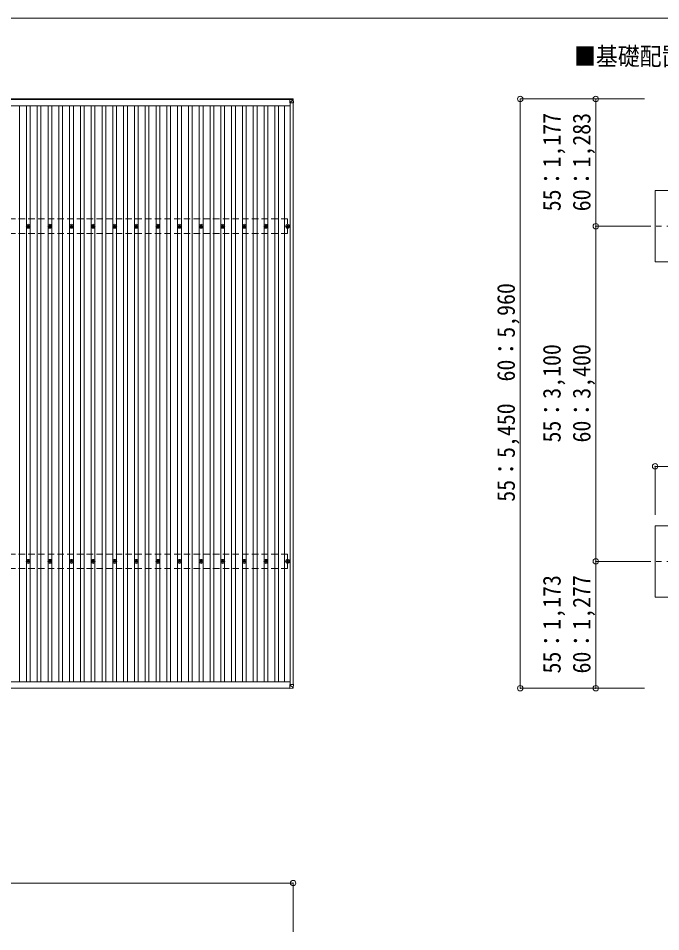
# Model space of a CAD drawing. Units: millimetres at full size, sheet at 1:50; details may follow other scales. Extents: x -14053 to 14053, y -9700 to 9700.
# Drawn here: x -6048 to -99, y 1251 to 9700 of the extents above; entities that cross this region are included whole.
import ezdxf
from ezdxf.enums import TextEntityAlignment as Align

# ---------------------------------------------------------------- set-up
doc = ezdxf.new("R2010")
doc.units = ezdxf.units.MM
doc.header["$LTSCALE"] = 50
doc.header["$PDMODE"] = 32
doc.header["$PDSIZE"] = 50
doc.linetypes.add('CHAIN1', pattern=[8, 5, -1, 1, -1])
doc.linetypes.add('DASHED1', pattern=[1.8, 1.2, -0.6])
for name, color, linetype, lineweight in [('0-8_TABLE1', 6, 'Continuous', 9), ('1-1', 2, 'Continuous', 9), ('1-2', 134, 'Continuous', 9), ('1-3', 5, 'Continuous', 5), ('1-4', 2, 'DASHED1', 9), ('1-5', 6, 'Continuous', 9), ('1-8', 6, 'Continuous', 9), ('1-A', 4, 'Continuous', 9), ('F-0', 7, 'Continuous', 9)]:
    doc.layers.add(name, color=color, linetype=linetype, lineweight=lineweight)
doc.layers.add('1-7', color=7, linetype='Continuous')
doc.styles.add('ＭＳ ゴシック', font='')
doc.styles.get('ＭＳ ゴシック').set_extended_font_data('MS Gothic')

msp = doc.modelspace()

# ---------------------------------------------------------------- linework, layer by layer
at = {"layer": '0-8_TABLE1'}
msp.add_lwpolyline([(-12006.97, 1701.04), (-3502.97, 1701.04), (-3502.97, 1251.04)], dxfattribs=at)
msp.add_point((-3502.97, 1701.04), dxfattribs=at)
at = {"layer": '1-1'}
for p, q in [((-11977.96, 8890.11), (-3531.96, 8890.11)), ((-6535.22, 8953.53), (-3534.27, 8953.53)), ((-3534.27, 8948.94), (-6535.22, 8948.94)), ((-3581.46, 3561.01), (-3581.46, 8890.11)), ((-3531.96, 3536.28), (-3531.96, 8917.3)), ((-3502.96, 3541.16), (-3502.96, 8917.36)), ((-11977.96, 3561.01), (-3531.96, 3561.01)), ((-6535.22, 3503.86), (-3534.26, 3503.86))]:
    msp.add_line(p, q, dxfattribs=at)
at = {"layer": '1-2'}
for p, q in [((-6037.46, 3561.01), (-6037.46, 8890.11)), ((-5972.46, 3561.01), (-5972.46, 8890.11)), ((-5937.46, 3561.01), (-5937.46, 8890.11)), ((-5872.46, 3561.01), (-5872.46, 8890.11)), ((-5837.46, 3561.01), (-5837.46, 8890.11)), ((-5772.46, 3561.01), (-5772.46, 8890.11)), ((-5737.46, 3561.01), (-5737.46, 8890.11)), ((-5672.46, 3561.01), (-5672.46, 8890.11)), ((-5637.46, 3561.01), (-5637.46, 8890.11)), ((-5572.46, 3561.01), (-5572.46, 8890.11)), ((-5537.46, 3561.01), (-5537.46, 8890.11)), ((-5472.46, 3561.01), (-5472.46, 8890.11)), ((-5437.46, 3561.01), (-5437.46, 8890.11)), ((-5372.46, 3561.01), (-5372.46, 8890.11)), ((-5337.46, 3561.01), (-5337.46, 8890.11)), ((-5272.46, 3561.01), (-5272.46, 8890.11)), ((-5237.46, 3561.01), (-5237.46, 8890.11)), ((-5172.46, 3561.01), (-5172.46, 8890.11)), ((-5137.46, 3561.01), (-5137.46, 8890.11)), ((-5072.46, 3561.01), (-5072.46, 8890.11)), ((-5037.46, 3561.01), (-5037.46, 8890.11)), ((-4972.46, 3561.01), (-4972.46, 8890.11)), ((-4937.46, 3561.01), (-4937.46, 8890.11)), ((-4872.46, 3561.01), (-4872.46, 8890.11)), ((-4837.46, 3561.01), (-4837.46, 8890.11)), ((-4772.46, 3561.01), (-4772.46, 8890.11)), ((-4737.46, 3561.01), (-4737.46, 8890.11)), ((-4672.46, 3561.01), (-4672.46, 8890.11)), ((-4637.46, 3561.01), (-4637.46, 8890.11)), ((-4572.46, 3561.01), (-4572.46, 8890.11)), ((-4537.46, 3561.01), (-4537.46, 8890.11)), ((-4472.46, 3561.01), (-4472.46, 8890.11)), ((-4437.46, 3561.01), (-4437.46, 8890.11)), ((-4372.46, 3561.01), (-4372.46, 8890.11)), ((-4337.46, 3561.01), (-4337.46, 8890.11)), ((-4272.46, 3561.01), (-4272.46, 8890.11)), ((-4237.46, 3561.01), (-4237.46, 8890.11)), ((-4172.46, 3561.01), (-4172.46, 8890.11)), ((-4137.46, 3561.01), (-4137.46, 8890.11)), ((-4072.46, 3561.01), (-4072.46, 8890.11)), ((-4037.46, 3561.01), (-4037.46, 8890.11)), ((-3972.46, 3561.01), (-3972.46, 8890.11)), ((-3937.46, 3561.01), (-3937.46, 8890.11)), ((-3872.46, 3561.01), (-3872.46, 8890.11)), ((-3837.46, 3561.01), (-3837.46, 8890.11)), ((-3772.46, 3561.01), (-3772.46, 8890.11)), ((-3737.46, 3561.01), (-3737.46, 8890.11)), ((-3672.46, 3561.01), (-3672.46, 8890.11)), ((-3637.46, 3561.01), (-3637.46, 8890.11))]:
    msp.add_line(p, q, dxfattribs=at)
at = {"layer": '1-3'}
for p, q in [((-5964.96, 7778.26), (-5960.54, 7778.26)), ((-5964.96, 7774.76), (-5960.54, 7774.76)), ((-5956.71, 7786.5), (-5956.71, 7782.09)), ((-5953.21, 7786.5), (-5953.21, 7782.09)), ((-5949.38, 7778.26), (-5944.96, 7778.26)), ((-5949.38, 7774.76), (-5944.96, 7774.76)), ((-5764.96, 7778.26), (-5760.54, 7778.26)), ((-5764.96, 7774.76), (-5760.54, 7774.76)), ((-5756.71, 7786.5), (-5756.71, 7782.09)), ((-5753.21, 7786.5), (-5753.21, 7782.09)), ((-5749.38, 7778.26), (-5744.96, 7778.26)), ((-5749.38, 7774.76), (-5744.96, 7774.76)), ((-5564.96, 7778.26), (-5560.54, 7778.26)), ((-5564.96, 7774.76), (-5560.54, 7774.76)), ((-5556.71, 7786.5), (-5556.71, 7782.09)), ((-5553.21, 7786.5), (-5553.21, 7782.09)), ((-5549.38, 7778.26), (-5544.96, 7778.26)), ((-5549.38, 7774.76), (-5544.96, 7774.76)), ((-5364.96, 7778.26), (-5360.54, 7778.26)), ((-5364.96, 7774.76), (-5360.54, 7774.76)), ((-5356.71, 7786.5), (-5356.71, 7782.09)), ((-5353.21, 7786.5), (-5353.21, 7782.09)), ((-5349.38, 7778.26), (-5344.96, 7778.26)), ((-5349.38, 7774.76), (-5344.96, 7774.76)), ((-5164.96, 7778.26), (-5160.54, 7778.26)), ((-5164.96, 7774.76), (-5160.54, 7774.76)), ((-5156.71, 7786.5), (-5156.71, 7782.09)), ((-5153.21, 7786.5), (-5153.21, 7782.09)), ((-5149.38, 7778.26), (-5144.96, 7778.26)), ((-5149.38, 7774.76), (-5144.96, 7774.76)), ((-4964.96, 7778.26), (-4960.54, 7778.26)), ((-4964.96, 7774.76), (-4960.54, 7774.76)), ((-4956.71, 7786.5), (-4956.71, 7782.09)), ((-4953.21, 7786.5), (-4953.21, 7782.09)), ((-4949.38, 7778.26), (-4944.96, 7778.26)), ((-4949.38, 7774.76), (-4944.96, 7774.76)), ((-4764.96, 7778.26), (-4760.54, 7778.26)), ((-4764.96, 7774.76), (-4760.54, 7774.76)), ((-4756.71, 7786.5), (-4756.71, 7782.09)), ((-4753.21, 7786.5), (-4753.21, 7782.09)), ((-4749.38, 7778.26), (-4744.96, 7778.26)), ((-4749.38, 7774.76), (-4744.96, 7774.76)), ((-4564.96, 7778.26), (-4560.54, 7778.26)), ((-4564.96, 7774.76), (-4560.54, 7774.76)), ((-4556.71, 7786.5), (-4556.71, 7782.09)), ((-4553.21, 7786.5), (-4553.21, 7782.09)), ((-4549.38, 7778.26), (-4544.96, 7778.26)), ((-4549.38, 7774.76), (-4544.96, 7774.76)), ((-4364.96, 7778.26), (-4360.54, 7778.26)), ((-4364.96, 7774.76), (-4360.54, 7774.76)), ((-4356.71, 7786.5), (-4356.71, 7782.09)), ((-4353.21, 7786.5), (-4353.21, 7782.09)), ((-4349.38, 7778.26), (-4344.96, 7778.26)), ((-4349.38, 7774.76), (-4344.96, 7774.76)), ((-4164.96, 7778.26), (-4160.54, 7778.26)), ((-4164.96, 7774.76), (-4160.54, 7774.76)), ((-4156.71, 7786.5), (-4156.71, 7782.09)), ((-4153.21, 7786.5), (-4153.21, 7782.09)), ((-4149.38, 7778.26), (-4144.96, 7778.26)), ((-4149.38, 7774.76), (-4144.96, 7774.76)), ((-3964.96, 7778.26), (-3960.54, 7778.26)), ((-3964.96, 7774.76), (-3960.54, 7774.76)), ((-3956.71, 7786.5), (-3956.71, 7782.09)), ((-3953.21, 7786.5), (-3953.21, 7782.09)), ((-3949.38, 7778.26), (-3944.96, 7778.26)), ((-3949.38, 7774.76), (-3944.96, 7774.76)), ((-3764.96, 7778.26), (-3760.54, 7778.26)), ((-3764.96, 7774.76), (-3760.54, 7774.76)), ((-3756.71, 7786.5), (-3756.71, 7782.09)), ((-3753.21, 7786.5), (-3753.21, 7782.09)), ((-3749.38, 7778.26), (-3744.96, 7778.26)), ((-3749.38, 7774.76), (-3744.96, 7774.76)), ((-3564.96, 7778.26), (-3560.54, 7778.26)), ((-3564.96, 7774.76), (-3560.54, 7774.76)), ((-3556.71, 7786.5), (-3556.71, 7782.09)), ((-3553.21, 7786.5), (-3553.21, 7782.09)), ((-3549.38, 7778.26), (-3544.96, 7778.26)), ((-3549.38, 7774.76), (-3544.96, 7774.76)), ((-5956.71, 7770.92), (-5956.71, 7766.51)), ((-5953.21, 7770.92), (-5953.21, 7766.51)), ((-5756.71, 7770.92), (-5756.71, 7766.51)), ((-5753.21, 7770.92), (-5753.21, 7766.51)), ((-5556.71, 7770.92), (-5556.71, 7766.51)), ((-5553.21, 7770.92), (-5553.21, 7766.51)), ((-5356.71, 7770.92), (-5356.71, 7766.51)), ((-5353.21, 7770.92), (-5353.21, 7766.51)), ((-5156.71, 7770.92), (-5156.71, 7766.51)), ((-5153.21, 7770.92), (-5153.21, 7766.51)), ((-4956.71, 7770.92), (-4956.71, 7766.51)), ((-4953.21, 7770.92), (-4953.21, 7766.51)), ((-4756.71, 7770.92), (-4756.71, 7766.51)), ((-4753.21, 7770.92), (-4753.21, 7766.51)), ((-4556.71, 7770.92), (-4556.71, 7766.51)), ((-4553.21, 7770.92), (-4553.21, 7766.51)), ((-4356.71, 7770.92), (-4356.71, 7766.51)), ((-4353.21, 7770.92), (-4353.21, 7766.51)), ((-4156.71, 7770.92), (-4156.71, 7766.51)), ((-4153.21, 7770.92), (-4153.21, 7766.51)), ((-3956.71, 7770.92), (-3956.71, 7766.51)), ((-3953.21, 7770.92), (-3953.21, 7766.51)), ((-3756.71, 7770.92), (-3756.71, 7766.51)), ((-3753.21, 7770.92), (-3753.21, 7766.51)), ((-3556.71, 7770.92), (-3556.71, 7766.51)), ((-3553.21, 7770.92), (-3553.21, 7766.51)), ((-5964.96, 4678.26), (-5960.54, 4678.26)), ((-5964.96, 4674.76), (-5960.54, 4674.76)), ((-5956.71, 4686.5), (-5956.71, 4682.09)), ((-5956.71, 4670.92), (-5956.71, 4666.51)), ((-5953.21, 4686.5), (-5953.21, 4682.09)), ((-5953.21, 4670.92), (-5953.21, 4666.51)), ((-5949.38, 4678.26), (-5944.96, 4678.26)), ((-5949.38, 4674.76), (-5944.96, 4674.76)), ((-5764.96, 4678.26), (-5760.54, 4678.26)), ((-5764.96, 4674.76), (-5760.54, 4674.76)), ((-5756.71, 4686.5), (-5756.71, 4682.09)), ((-5756.71, 4670.92), (-5756.71, 4666.51)), ((-5753.21, 4686.5), (-5753.21, 4682.09)), ((-5753.21, 4670.92), (-5753.21, 4666.51)), ((-5749.38, 4678.26), (-5744.96, 4678.26)), ((-5749.38, 4674.76), (-5744.96, 4674.76)), ((-5564.96, 4678.26), (-5560.54, 4678.26)), ((-5564.96, 4674.76), (-5560.54, 4674.76)), ((-5556.71, 4686.5), (-5556.71, 4682.09)), ((-5556.71, 4670.92), (-5556.71, 4666.51)), ((-5553.21, 4686.5), (-5553.21, 4682.09)), ((-5553.21, 4670.92), (-5553.21, 4666.51)), ((-5549.38, 4678.26), (-5544.96, 4678.26)), ((-5549.38, 4674.76), (-5544.96, 4674.76)), ((-5364.96, 4678.26), (-5360.54, 4678.26)), ((-5364.96, 4674.76), (-5360.54, 4674.76)), ((-5356.71, 4686.5), (-5356.71, 4682.09)), ((-5356.71, 4670.92), (-5356.71, 4666.51)), ((-5353.21, 4686.5), (-5353.21, 4682.09)), ((-5353.21, 4670.92), (-5353.21, 4666.51)), ((-5349.38, 4678.26), (-5344.96, 4678.26)), ((-5349.38, 4674.76), (-5344.96, 4674.76)), ((-5164.96, 4678.26), (-5160.54, 4678.26)), ((-5164.96, 4674.76), (-5160.54, 4674.76)), ((-5156.71, 4686.5), (-5156.71, 4682.09)), ((-5156.71, 4670.92), (-5156.71, 4666.51)), ((-5153.21, 4686.5), (-5153.21, 4682.09)), ((-5153.21, 4670.92), (-5153.21, 4666.51)), ((-5149.38, 4678.26), (-5144.96, 4678.26)), ((-5149.38, 4674.76), (-5144.96, 4674.76)), ((-4964.96, 4678.26), (-4960.54, 4678.26)), ((-4964.96, 4674.76), (-4960.54, 4674.76)), ((-4956.71, 4686.5), (-4956.71, 4682.09)), ((-4956.71, 4670.92), (-4956.71, 4666.51)), ((-4953.21, 4686.5), (-4953.21, 4682.09)), ((-4953.21, 4670.92), (-4953.21, 4666.51)), ((-4949.38, 4678.26), (-4944.96, 4678.26)), ((-4949.38, 4674.76), (-4944.96, 4674.76)), ((-4764.96, 4678.26), (-4760.54, 4678.26)), ((-4764.96, 4674.76), (-4760.54, 4674.76)), ((-4756.71, 4686.5), (-4756.71, 4682.09)), ((-4756.71, 4670.92), (-4756.71, 4666.51)), ((-4753.21, 4686.5), (-4753.21, 4682.09)), ((-4753.21, 4670.92), (-4753.21, 4666.51)), ((-4749.38, 4678.26), (-4744.96, 4678.26)), ((-4749.38, 4674.76), (-4744.96, 4674.76)), ((-4564.96, 4678.26), (-4560.54, 4678.26)), ((-4564.96, 4674.76), (-4560.54, 4674.76)), ((-4556.71, 4686.5), (-4556.71, 4682.09)), ((-4556.71, 4670.92), (-4556.71, 4666.51)), ((-4553.21, 4686.5), (-4553.21, 4682.09)), ((-4553.21, 4670.92), (-4553.21, 4666.51)), ((-4549.38, 4678.26), (-4544.96, 4678.26)), ((-4549.38, 4674.76), (-4544.96, 4674.76)), ((-4364.96, 4678.26), (-4360.54, 4678.26)), ((-4364.96, 4674.76), (-4360.54, 4674.76)), ((-4356.71, 4686.5), (-4356.71, 4682.09)), ((-4356.71, 4670.92), (-4356.71, 4666.51)), ((-4353.21, 4686.5), (-4353.21, 4682.09)), ((-4353.21, 4670.92), (-4353.21, 4666.51)), ((-4349.38, 4678.26), (-4344.96, 4678.26)), ((-4349.38, 4674.76), (-4344.96, 4674.76)), ((-4164.96, 4678.26), (-4160.54, 4678.26)), ((-4164.96, 4674.76), (-4160.54, 4674.76)), ((-4156.71, 4686.5), (-4156.71, 4682.09)), ((-4156.71, 4670.92), (-4156.71, 4666.51)), ((-4153.21, 4686.5), (-4153.21, 4682.09)), ((-4153.21, 4670.92), (-4153.21, 4666.51)), ((-4149.38, 4678.26), (-4144.96, 4678.26)), ((-4149.38, 4674.76), (-4144.96, 4674.76)), ((-3964.96, 4678.26), (-3960.54, 4678.26)), ((-3964.96, 4674.76), (-3960.54, 4674.76)), ((-3956.71, 4686.5), (-3956.71, 4682.09)), ((-3956.71, 4670.92), (-3956.71, 4666.51)), ((-3953.21, 4686.5), (-3953.21, 4682.09)), ((-3953.21, 4670.92), (-3953.21, 4666.51)), ((-3949.38, 4678.26), (-3944.96, 4678.26)), ((-3949.38, 4674.76), (-3944.96, 4674.76)), ((-3764.96, 4678.26), (-3760.54, 4678.26)), ((-3764.96, 4674.76), (-3760.54, 4674.76)), ((-3756.71, 4686.5), (-3756.71, 4682.09)), ((-3756.71, 4670.92), (-3756.71, 4666.51)), ((-3753.21, 4686.5), (-3753.21, 4682.09)), ((-3753.21, 4670.92), (-3753.21, 4666.51)), ((-3749.38, 4678.26), (-3744.96, 4678.26)), ((-3749.38, 4674.76), (-3744.96, 4674.76)), ((-3564.96, 4678.26), (-3560.54, 4678.26)), ((-3564.96, 4674.76), (-3560.54, 4674.76)), ((-3556.71, 4686.5), (-3556.71, 4682.09)), ((-3556.71, 4670.92), (-3556.71, 4666.51)), ((-3553.21, 4686.5), (-3553.21, 4682.09)), ((-3553.21, 4670.92), (-3553.21, 4666.51)), ((-3549.38, 4678.26), (-3544.96, 4678.26)), ((-3549.38, 4674.76), (-3544.96, 4674.76))]:
    msp.add_line(p, q, dxfattribs=at)
for centre, radius in [((-5954.96, 7776.51), 18.25), ((-5954.96, 7776.51), 10.15), ((-5954.96, 7776.51), 5.85), ((-5954.96, 7776.51), 5.25), ((-5754.96, 7776.51), 18.25), ((-5754.96, 7776.51), 10.15), ((-5754.96, 7776.51), 5.85), ((-5754.96, 7776.51), 5.25), ((-5554.96, 7776.51), 18.25), ((-5554.96, 7776.51), 10.15), ((-5554.96, 7776.51), 5.85), ((-5554.96, 7776.51), 5.25), ((-5354.96, 7776.51), 18.25), ((-5354.96, 7776.51), 10.15), ((-5354.96, 7776.51), 5.85), ((-5354.96, 7776.51), 5.25), ((-5154.96, 7776.51), 18.25), ((-5154.96, 7776.51), 10.15), ((-5154.96, 7776.51), 5.85), ((-5154.96, 7776.51), 5.25), ((-4954.96, 7776.51), 18.25), ((-4954.96, 7776.51), 10.15), ((-4954.96, 7776.51), 5.85), ((-4954.96, 7776.51), 5.25), ((-4754.96, 7776.51), 18.25), ((-4754.96, 7776.51), 10.15), ((-4754.96, 7776.51), 5.85), ((-4754.96, 7776.51), 5.25), ((-4554.96, 7776.51), 18.25), ((-4554.96, 7776.51), 10.15), ((-4554.96, 7776.51), 5.85), ((-4554.96, 7776.51), 5.25), ((-4354.96, 7776.51), 18.25), ((-4354.96, 7776.51), 10.15), ((-4354.96, 7776.51), 5.85), ((-4354.96, 7776.51), 5.25), ((-4154.96, 7776.51), 18.25), ((-4154.96, 7776.51), 10.15), ((-4154.96, 7776.51), 5.85), ((-4154.96, 7776.51), 5.25), ((-3954.96, 7776.51), 18.25), ((-3954.96, 7776.51), 10.15), ((-3954.96, 7776.51), 5.85), ((-3954.96, 7776.51), 5.25), ((-3754.96, 7776.51), 18.25), ((-3754.96, 7776.51), 10.15), ((-3754.96, 7776.51), 5.85), ((-3754.96, 7776.51), 5.25), ((-3554.96, 7776.51), 18.25), ((-3554.96, 7776.51), 10.15), ((-3554.96, 7776.51), 5.85), ((-3554.96, 7776.51), 5.25), ((-5954.96, 4676.51), 18.25), ((-5954.96, 4676.51), 10.15), ((-5954.96, 4676.51), 5.85), ((-5954.96, 4676.51), 5.25), ((-5754.96, 4676.51), 18.25), ((-5754.96, 4676.51), 10.15), ((-5754.96, 4676.51), 5.85), ((-5754.96, 4676.51), 5.25), ((-5554.96, 4676.51), 18.25), ((-5554.96, 4676.51), 10.15), ((-5554.96, 4676.51), 5.85), ((-5554.96, 4676.51), 5.25), ((-5354.96, 4676.51), 18.25), ((-5354.96, 4676.51), 10.15), ((-5354.96, 4676.51), 5.85), ((-5354.96, 4676.51), 5.25), ((-5154.96, 4676.51), 18.25), ((-5154.96, 4676.51), 10.15), ((-5154.96, 4676.51), 5.85), ((-5154.96, 4676.51), 5.25), ((-4954.96, 4676.51), 18.25), ((-4954.96, 4676.51), 10.15), ((-4954.96, 4676.51), 5.85), ((-4954.96, 4676.51), 5.25), ((-4754.96, 4676.51), 18.25), ((-4754.96, 4676.51), 10.15), ((-4754.96, 4676.51), 5.85), ((-4754.96, 4676.51), 5.25), ((-4554.96, 4676.51), 18.25), ((-4554.96, 4676.51), 10.15), ((-4554.96, 4676.51), 5.85), ((-4554.96, 4676.51), 5.25), ((-4354.96, 4676.51), 18.25), ((-4354.96, 4676.51), 10.15), ((-4354.96, 4676.51), 5.85), ((-4354.96, 4676.51), 5.25), ((-4154.96, 4676.51), 18.25), ((-4154.96, 4676.51), 10.15), ((-4154.96, 4676.51), 5.85), ((-4154.96, 4676.51), 5.25), ((-3954.96, 4676.51), 18.25), ((-3954.96, 4676.51), 10.15), ((-3954.96, 4676.51), 5.85), ((-3954.96, 4676.51), 5.25), ((-3754.96, 4676.51), 18.25), ((-3754.96, 4676.51), 10.15), ((-3754.96, 4676.51), 5.85), ((-3754.96, 4676.51), 5.25), ((-3554.96, 4676.51), 18.25), ((-3554.96, 4676.51), 10.15), ((-3554.96, 4676.51), 5.85), ((-3554.96, 4676.51), 5.25)]:
    msp.add_circle(centre, radius, dxfattribs=at)
at = {"layer": '1-4'}
for p, q in [((-3554.96, 7843.51), (-11954.96, 7843.51)), ((-3554.96, 7709.51), (-3554.96, 7843.51)), ((-3554.96, 7709.51), (-11954.96, 7709.51)), ((-3554.96, 4743.51), (-11954.96, 4743.51)), ((-3554.96, 4609.51), (-3554.96, 4743.51)), ((-3554.96, 4609.51), (-11954.96, 4609.51))]:
    msp.add_line(p, q, dxfattribs=at)
at = {"layer": '1-5'}
for p, q in [((-3534.27, 8955.86), (-3534.27, 8917.3)), ((-3534.27, 8955.86), (-3503.71, 8953.94)), ((-3503.71, 8949.18), (-3534.27, 8951.05)), ((-3534.27, 8949.09), (-3503.78, 8947.22)), ((-3534.27, 8917.3), (-3503.83, 8947.78)), ((-3501.87, 8917.36), (-3534.27, 8917.3)), ((-3503.71, 8953.94), (-3503.71, 8953.94)), ((-3501.84, 8947.31), (-3501.84, 8952.06)), ((-3501.84, 8952.06), (-3499.97, 8921.58)), ((-3499.97, 8916.77), (-3501.84, 8947.31)), ((-3499.97, 8921.58), (-3499.97, 8916.77)), ((-3534.26, 3502.03), (-3534.26, 3536.27)), ((-3501.86, 3536.25), (-3534.26, 3536.19)), ((-3534.26, 3536.19), (-3503.82, 3505.82)), ((-3503.7, 3503.9), (-3534.26, 3502.03)), ((-3534.23, 3536.27), (-3502.93, 3536.33)), ((-3503.26, 3541.16), (-3503.26, 3536.33)), ((-3500.89, 3541.16), (-3503.26, 3541.16)), ((-3503.26, 3541.08), (-3502.93, 3541.08)), ((-3503.26, 3537.61), (-3502.58, 3537.61)), ((-3502.58, 3537.56), (-3503.26, 3537.56)), ((-3502.67, 3537.61), (-3502.46, 3541.06)), ((-3502.66, 3536.33), (-3502.58, 3537.56)), ((-3502.58, 3537.61), (-3502.58, 3537.56)), ((-3502.46, 3536.34), (-3502.46, 3541.06)), ((-3501.83, 3505.77), (-3499.96, 3536.31)), ((-3499.96, 3541.12), (-3499.96, 3536.31))]:
    msp.add_line(p, q, dxfattribs=at)
for points in [[(-3534.27, 8955.86), (-3503.71, 8953.94), (-3503.71, 8949.18)], [(-3503.83, 8947.13), (-3503.73, 8947.12), (-3501.87, 8916.7)]]:
    msp.add_lwpolyline(points, dxfattribs=at)
for centre, radius, start, end in [((-3514.09, 8948.24), 10.42, 353.83817, 5.19336), ((-3504.06, 8960.03), 12.92, 271.47423, 279.91321), ((-3503.83, 8947.19), 2, 3.51593, 86.51592), ((-3503.82, 3505.89), 2, 273.49196, 356.49194)]:
    msp.add_arc(centre, radius, start, end, dxfattribs=at)
for centre, major_axis, ratio, start_param, end_param in [((-3539.84, 8949.32), (36.07, -2.1), 0.055348, 6.2340367, 6.2831038), ((-3503.83, 8947.19), (0.12, 2), 0.02656, 4.731353, 6.2498872), ((-3503.83, 8951.94), (1.92, -0.56), 0.998105, 0.3446887, 1.793312), ((-3501.97, 8916.77), (2, 0), 0.033268, 4.7646509, 6.2831851), ((-3534.26, 3536.29), (0.707, 0.001), 0.023584, 1.5338014, 1.5708169), ((-3501.62, 3541.82), (2.1, 36.05), 0.055302, 3.141582, 3.1906491), ((-3503.82, 3505.89), (2, -0.12), 0.057795, 6.2811464, 7.7996806), ((-3502.96, 3541.06), (0.501, 0), 0.033322, 4.7783711, 6.2831892), ((-3502.96, 3536.34), (0.501, 0), 0.033268, 0.0000002, 1.5185344), ((-3501.96, 3536.31), (2, 0), 0.033268, 0.0000002, 1.5185344), ((-3500.96, 3541.12), (1, 0), 0.033322, 4.7783711, 6.2831892)]:
    msp.add_ellipse(centre, major_axis=major_axis, ratio=ratio, start_param=start_param, end_param=end_param, dxfattribs=at)
at = {"layer": '1-8'}
for p, q in [((-1400.55, 8953.53), (-1400.55, 3503.51)), ((-1400.55, 8953.53), (-250.55, 8953.53)), ((-700.55, 7776.51), (-700.55, 8953.53)), ((-700.55, 4676.51), (-700.55, 7776.51)), ((-700.55, 7776.51), (-250.55, 7776.51)), ((-151.55, 5555.55), (-151.55, 5105.55)), ((-700.55, 3503.51), (-700.55, 4676.51)), ((-700.55, 4676.51), (-250.55, 4676.51)), ((-1400.55, 3503.51), (-250.55, 3503.51))]:
    msp.add_line(p, q, dxfattribs=at)
msp.add_lwpolyline([(-151.55, 5555.55), (508.45, 5555.55), (508.45, 5105.55)], dxfattribs=at)
for p in [(-1400.55, 8953.53), (-700.55, 8953.53), (-700.55, 7776.51), (-151.55, 5555.55), (-700.55, 4676.51), (-1400.55, 3503.51), (-700.55, 3503.51)]:
    msp.add_point(p, dxfattribs=at)
at = {"layer": '1-A'}
for p, q in [((-151.55, 8106.55), (-151.55, 7446.51)), ((508.45, 8106.55), (-151.55, 8106.55)), ((-151.55, 7446.51), (508.45, 7446.51)), ((-151.55, 5006.55), (-151.55, 4346.51)), ((508.45, 5006.55), (-151.55, 5006.55)), ((-151.55, 4346.51), (508.45, 4346.51))]:
    msp.add_line(p, q, dxfattribs=at)
at = {"layer": '1-A', "linetype": 'CHAIN1'}
for p, q in [((608.45, 7776.51), (-251.55, 7776.51)), ((608.45, 4676.51), (-251.55, 4676.51))]:
    msp.add_line(p, q, dxfattribs=at)
at = {"layer": 'F-0', "color": 5, "lineweight": 5}
msp.add_line((-14053.43, 9700), (13346.57, 9700), dxfattribs=at)

# ---------------------------------------------------------------- texts
at = {"layer": '1-7', "style": 'ＭＳ ゴシック', "width": 0.9}
msp.add_text('■基礎配置図', height=165, dxfattribs=at).set_placement((-902.09, 9216.3), align=Align.BOTTOM_LEFT)
at = {"layer": '1-8', "color": 7, "style": 'ＭＳ ゴシック', "width": 0.9}
for s, p in [('55：1,177', (-976.59, 7914.66)), ('60：1,283', (-700.55, 7914.66)), ('55：5,450\u300060：5,960', (-1400.55, 5228.34)), ('55：3,100', (-976.59, 5776.15)), ('60：3,400', (-700.55, 5776.15)), ('55：1,173', (-976.59, 3639.83)), ('60：1,277', (-700.55, 3639.83))]:
    msp.add_text(s, height=165, rotation=90, dxfattribs=at).set_placement(p, align=Align.BOTTOM_LEFT)

doc.saveas('drawing.dxf')
